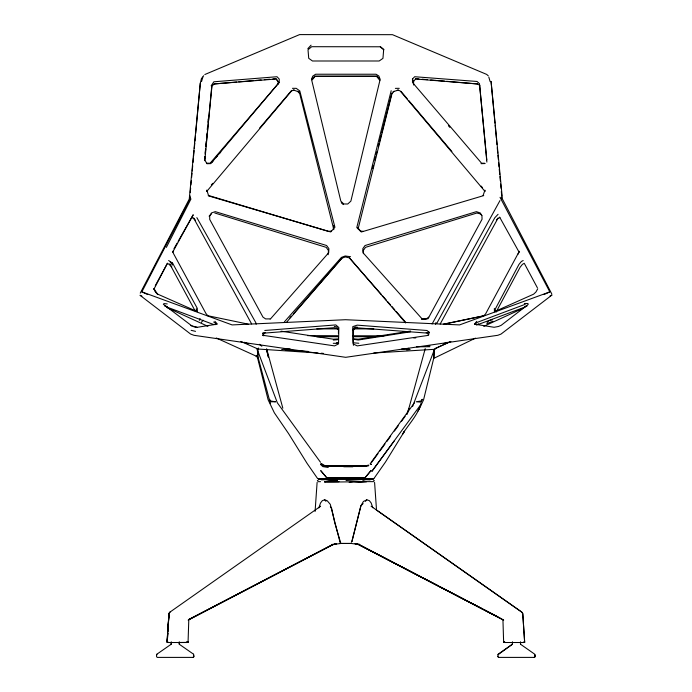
<?xml version="1.0" encoding="UTF-8"?>
<svg xmlns="http://www.w3.org/2000/svg" width="692" height="692" viewBox="0 0 692 692"><rect width="100%" height="100%" fill="white"/><g stroke="black" fill="none" stroke-linecap="round" stroke-linejoin="round"><path stroke-width="1.04" d="M196.277 311.512L196.303 308.779M338.423 333.561L338.483 329.288L334.331 327.688L262.692 333.233L263.764 335.854M156.876 654.208L171.209 644.217L171.175 642.072M171.209 644.217L171.27 642.072M353.577 328.648L353.318 338.838L358.37 339.21L410.624 331.061M512.435 642.072L512.374 644.217L498.128 654.208L497.894 656.665M512.521 642.072L512.469 644.217L497.894 654.814M278.072 84.208L278.149 81.613L276.082 78.663L272.882 78.94M450.786 341.424L435.121 348.604L433.875 351.285L433.901 358.3L475.473 338.128M188.06 642.288L187.004 641.743L188.06 642.288L188.786 619.902M524.64 642.306L522.789 613.752L522.01 612.299L376.387 509.961M167.784 633.292L167.343 640.654L167.801 633.171M167.914 631.182L168.986 613.302L170.258 611.858M167.931 631.035L168.917 615.024L167.014 642.28L168.372 642.513M315.085 511.431L317.109 482.411M328.155 254.725L328.475 250.59L326.226 247.355L214.814 213.015M494.356 308.381L494.434 311.685L495.23 311.037L495.394 308.848L518.931 264.456L521.396 261.446L523.195 260.538M204.901 156.427L204.529 160.708L204.962 156.435M205.187 153.209L205.559 148.927M205.844 145.718L206.216 141.436M206.597 137.154L206.873 133.937M207.254 129.655L207.436 127.518M207.911 122.164L208.188 118.946M189.556 199.979L189.954 195.689M190.248 192.471L190.646 188.181M190.94 184.963L191.338 180.673M191.632 177.455L192.021 173.164M192.22 171.019L192.713 165.656M193.016 162.447L193.405 158.157M193.604 156.011L194.097 150.648M194.296 148.503L194.789 143.14M194.988 140.995L195.481 135.632M195.68 133.487L200.317 83.075L201.45 78.568L203.69 75.722M200.317 83.075L189.245 199.123L140.251 293.166M205.178 154.299L205.706 148.953M205.922 146.816L211.986 85.894L214.286 83.94L236.664 82.028M333.336 228.853L333.786 225.445M190.3 196.952L189.807 199.374L141.851 291.86L147.69 294.55M435.553 324.254L435.917 322.593M518.792 251.62L518.247 254.007L519.329 251.282L485.611 313.865L483.717 315.812L443.676 324.254M391.179 90.713L356.787 227.564L361.31 232.002L483.734 195.594M358.119 228.801L391.966 93.714L394.059 91.24M372.711 168.45L373.507 165.31M374.839 160.077L375.635 156.937M376.163 154.844L376.958 151.704M378.29 146.47L379.086 143.331M379.614 141.237L381.205 134.957M381.742 132.864L391.836 93.091M408.116 411.16L425.234 348.604M187.904 642.263L188.042 641.787M215.61 324.678L215.921 323.605L213.681 322.022M201.528 81.604L202.851 77.132M407.017 414.396L408.842 408.341M504.702 641.743L503.638 642.288L503.802 641.778M483.085 195.542L484.91 190.179L485.023 191.459L400.054 90.834L397.295 90.072M421.246 402.986C417.977 414.949 408.851 424.032 402.45 434.325L404.491 431.22L385.461 462.074L373.81 478.7L369.121 478.717M418.063 411.013L418.695 409.188M496.095 312.118L520.064 267.32L522.382 264.379L524.259 263.297L537.364 287.734M412.527 406.611L434.429 349.572L433.789 358.006L423.556 399.846L418.885 409.759M199.331 320.361L200.075 318.476M504.503 641.743L504.269 642.297L503.664 641.787M311.417 79.372L312.784 76.12L315.638 74.226L375.998 74.234L378.809 75.956L380.245 79.476M216.302 337.99L257.571 356.761L257.96 349.019L317.983 353.015M433.875 351.285L435.121 348.604L450.691 341.476M166.357 247.381L191.001 198.881M153.832 289.325L167.429 263.289L170.457 265.304L195.153 310.933M155.293 285.666L167.429 263.289M156.548 654.814L156.963 654.208M440.173 324.02L497.634 218.836L499.849 217.452M172.576 252.346L193.224 214.762L178.129 241.344M432.076 324.029L499.979 200.55M436.86 323.19L494.806 217.746L498.076 214.304M537.736 288.763L535.963 291.981L533.618 294.178L494.434 311.685M173.96 248.713L177.091 243.186M406.887 413.773L407.873 412.103M370.307 463.701L371.301 464.367L370.307 463.701L371.215 462.247L414.413 402.822M270.382 403.41L258.029 357.159L257.32 349.728L258.445 347.998M256.879 356.146L258.548 353.681M256.87 355.731L258.047 354.079M320.033 506.276L318.865 507.893L320.508 503.015L322.342 500.645L324.669 499.797L327.238 500.766L330.292 504.33L340.187 542.848L340.845 543.479L350.948 543.479M371.734 462.23L378.031 453.571M379.925 450.976L384.968 444.048M386.854 441.453L390.643 436.254M394.423 431.055L398.203 425.865M401.351 421.532L405.131 416.333M421.489 403.661L371.872 471.364L394.146 441.038M413.617 85.021L413.565 81.569L415.762 78.654L418.954 78.931M524.354 303.485L527.944 303.52L528.204 304.445L501.164 325.327L498.448 326.486L494.097 327.281L474.582 324.159L476.702 321.365M328.242 467.472L322.792 466.59L320.552 464.47L321.313 463.484L325.24 465.898L338.224 466.071L324.643 465.95M496.38 220.134L498.102 217.98M201.415 322.334L203.111 320.232M279.231 82.426L210.783 163.615L206.917 163.727L204.884 160.016L211.899 84.753L213.828 81.786L277.008 76.725L279.213 79.035L279.231 82.426L210.126 163.208L206.899 163.182M211.311 184.998L212.703 183.354M259.5 128.245L291.626 90.401M211.657 162.637L213.058 161.011M215.852 157.741L217.245 156.107M219.347 153.659L220.739 152.024M286.384 322.455L341.986 258.116L345.42 256.957L349.408 257.891L381.292 294.377M289.887 317.844L291.297 316.227M293.408 313.805L341.986 258.116M311.538 79.762L314.756 76.111L377.01 76.085L379.579 79.234M270.174 319.263L328.674 252.762L328.899 248.662L326.607 245.504L215.264 211.64L211.423 212.972L209.693 215.982L209.728 219.459L262.96 317.1L265.642 318.925L269.776 318.882M284.36 321.901L341.407 257.407L345.196 255.979L350.567 256.723M262.493 335.49L264.664 333.094M307.836 48.656L311.063 45.162M484.685 163.251L481.58 163.208L412.501 82.495L412.475 79.052L414.655 76.725L477.039 81.466L479.478 83.697L486.805 159.982M487.107 322.429L488.794 320.699L492.202 319.816M193.085 657.4L193.812 656.665L193.483 654.208M534.336 657.4L535.063 656.665L534.734 654.208L520.488 644.217L520.436 642.072M363.127 503.568L360.904 505.809L351.865 541.654L360.904 505.809L363.412 501.458L366.829 499.832L369.32 500.619L371.172 502.972L372.798 507.729M365.35 501.328L366.829 499.832M209.105 216.181L211.562 213.785M351.51 542.848L350.853 543.479L340.265 543.471L340.749 543.479M353.491 328.44L354.97 327.057L357.435 327.221M320.552 464.47L321.434 463.709M353.015 330.067L356.034 327.748L427.128 333.094L429.239 332.29L426.973 330.491L357.193 325.145L352.782 326.624L353.188 343.941L357.236 345.896L428.512 335.335L429.239 332.29L426.168 332.567M167.819 641.7L167.014 642.28L168.909 613.752L169.687 612.299L320.604 506.233M428.729 317.17L426.099 318.995L422.103 318.9L363.084 252.814L362.79 248.696L365.021 245.539L476.381 211.657L480.265 212.954L481.935 215.731L482.056 219.243L428.019 318.752L421.454 319.315M474.582 324.159L477.558 322.23L525.263 304.29M476.641 325.076L478.509 323.865M211.103 85.756L214.286 83.94L276.065 79.009L278.149 81.613M188.89 619.53L332.644 544.518L340.845 543.479L334.738 522.771L331.598 508.179L330.335 506.656M188.163 620.153L332.705 544.742L336.096 543.782L332.921 544.604L188.786 619.487M543.981 294.576L549.82 291.886L500.039 197.306M523.749 307.983L483.777 326.33M550.079 295.891L552.026 295L500.999 334.098L497.842 335.291L345.689 357.314L193.985 335.309L190.577 334.028L140.009 295.276L141.912 296.15M447.326 342.289L443.589 343.699M204.832 74.52L299.593 34.6L392.468 34.678L486.692 74.416L488.275 75.843M492.912 321.27L486.77 323.674M502.911 619.487L503.655 620.032L359.001 544.742L355.446 543.756L359.563 544.301M478.146 324.505L525.721 306.781M549.82 291.886L459.557 324.92L345.507 319.713L232.105 324.92L141.851 291.86M393.03 91.751L398.635 89.986M428.08 346.052L429.81 345.524M373.87 481.649C357.409 481.52 340.922 482.246 324.531 481.866L328.985 480.551L337.341 480.577M338.353 342.479L336.381 343.05L338.276 343.293M294.377 90.072L291.643 90.834L206.631 191.563L206.83 190.101L208.517 195.473L328.415 231.387L331.278 231.007M364.528 466.183L368.957 465.059M332.999 544.604L336.554 543.704M262.692 333.233L265.512 332.558M363.127 466.425L367.694 465.396M281.679 349.512L290.121 348.95M443.633 324.15L483.717 315.812M524.501 306.565L527.044 306.046M523.316 642.513L524.692 642.28L522.711 613.302L521.439 611.858L371.094 506.233M193.786 326.814L197.142 327.333L217.383 324.072L214.875 321.313M410.382 331.814L358.231 340.014L353.724 339.288M349.175 482.367L353.638 481.744L359.84 482.367L366.544 481.77L362.833 480.559M406.567 349.867L410.071 349.469L401.645 348.958M238.792 81.846L253.704 80.575M255.832 80.393L261.161 79.935M264.361 79.666L269.69 79.208M333.302 340.04L337.618 339.694M264.776 330.473L335.793 324.92L338.838 327.524L338.535 343.907L334.539 345.888L263.254 335.352M346.026 480.507L362.002 479.469M373.758 353.015L434.42 349.322M503.793 642.263L504.442 642.219M338.258 338.89L333.276 339.192L281.073 331.183M429.94 346.701L416.575 346.822M321.538 479.885L328.968 479.478M413.764 337.955L415.797 337.878M481.009 163.675L485.092 163.546M358.837 343.258L353.361 342.8L353.283 328.743M395.366 88.368L399.267 88.325M358.638 478.354L334.115 478.276M324.531 481.866L338.976 481.693M323.839 478.7L364.831 478.008L370.921 470.681L364.831 478.008L326.918 477.982L320.828 470.742L326.918 477.982L367.867 478.7M354.953 466.131L364.442 466.053L323.726 465.915M178.666 642.513L187.117 642.461L178.917 642.496M353.577 466.071L364.442 466.053M373.057 478.7L373.81 478.7L344.305 477.99L318.381 478.7M317.343 480.533L318.078 480.533M373.628 480.542L374.355 480.542M316.78 328.882L338.31 328.89M354.451 328.89L373.818 328.899M316.728 336.727L338.327 336.71M353.456 336.701L375.064 336.684M323.891 466.053L368.205 466.053M318.744 479.444L372.953 479.444M340.179 543.479L351.51 543.479L359.062 544.518M167.775 642.513L187.065 642.513M504.624 642.513L523.896 642.513M498.525 657.4L534.423 657.4L535.15 656.665L535.063 654.814M320.24 478.7L317.706 478.7L307.118 463.441L288.607 433.65L274.335 412.787L268.141 399.846L257.588 358.015M307.533 335.629L337.722 335.715M352.808 335.758L384.069 335.854M343.76 466.754L352.833 466.789M318.813 478.7L322.87 478.708M292.431 88.325L296.245 88.342L299.792 90.929L334.937 227.261L330.707 231.967L208.223 195.801M317.801 481.649L320.552 481.693M333.259 343.293L338.224 343.396M329.703 479.469L337.532 479.885M362.729 479.478L370.168 479.885M285.156 349.892L308.312 351.432M321.192 353.231L323.337 353.37M415.624 79.009L477.523 83.957L479.902 85.462M422.155 79.199L427.474 79.658M430.666 79.935L435.995 80.393M438.123 80.575L444.515 81.12M446.643 81.31L477.523 83.957M167.239 303.926L164.021 303.572L163.347 304.281L192.194 326.148M363.326 231.379L360.394 230.998L357.807 227.677M164.627 306.037L167.196 306.565M248.264 324.159L207.773 315.716L205.922 313.467L173.389 253.358L172.965 251.187M191.139 330.335L195.533 331.347M355.005 543.696L358.698 544.604L503.542 620.144L502.807 619.53M190.603 325.482L197.142 327.333M322.429 465.188L325.776 466.148M248.099 343.69L244.371 342.289M334.322 326.339L336.745 327.065L338.128 329.323M495.23 311.037L496.138 311.339M293.252 89.917L298.84 91.95M166.253 306.833L214.062 324.669M332.143 544.301L332.921 544.604M156.158 292.707L157.421 294.022L197.376 311.642L197.315 308.398L172.637 263.228L168.623 260.503M167.153 307.689L207.929 326.33M240.851 341.398L257.96 349.019L256.957 348.638L257.519 350.022M172.637 263.228L170.232 262.043L172.516 265.036M299.048 91.932L297.621 91.223L299.74 93.723L333.838 229.701M358.776 544.604L469.505 602.135M471.416 603.121L497.185 616.511M360.022 545.019L420.39 576.523M422.31 577.526L437.647 585.527M439.558 586.531L465.431 600.033M467.351 601.028L482.687 609.029M484.599 610.033L499.935 618.034M191.684 217.383L194.106 218.914L251.611 323.908M258.029 357.159L256.248 356.017L256.325 356.968M179.176 642.072L179.237 644.217L193.57 654.208L193.898 656.665L193.172 657.4L157.274 657.4L156.548 656.665L156.634 654.814M523.879 641.7L524.692 642.28M259.362 344.305L261.844 346.234M380.332 46.606L383.852 49.539M341.251 202.73L343.275 204.581M155.518 292.007L157.958 294.481M497.799 656.665L498.621 657.4M481.857 215.446L480.36 213.906L476.874 213.024L365.532 247.329L363.239 250.556L363.447 253.661M427.128 333.094L428.504 334.677M382.702 295.994L386.248 300.051M387.667 301.677L390.496 304.913M391.914 306.539L394.751 309.782M396.161 311.4L405.374 321.944M349.408 257.891L405.668 322.974M448.416 125.728L449.809 127.354M400.962 91.335L407.242 98.757M408.635 100.401L451.876 151.496M481.174 186.105L482.566 187.757M324.669 499.797L325.932 501.319M195.326 220.142L193.587 217.954L194.106 218.914M171.806 266.982L169.488 264.041L170.457 265.304M408.349 348.249L408.885 348.924M320.483 462.265L277.336 402.796L257.32 349.728M157.421 294.022L153.909 288.564L154.904 291.393M196.848 217.617L255.78 322.602L256.178 324.245M475.482 323.588L476.087 324.669M499.598 217.072L518.879 251.767M551.792 293.97L502.418 199.028L491.069 81.431L494.953 123.115M412.475 79.052L413.565 81.569M488.812 77.106L490.109 81.518M266.628 348.733L282.838 408.193M266.878 350.87L268.409 357.15L266.818 350.809M479.703 85.851L486.874 162.075M495.152 125.252L496.346 138.08M496.545 140.216L496.942 144.498M497.237 147.699L497.738 153.044M497.937 155.181L498.335 159.454M498.638 162.663L499.036 166.936M499.235 169.082L499.728 174.419M499.927 176.564L500.325 180.837M500.627 184.046L501.025 188.319M501.319 191.52L501.717 195.801M374.588 482.411L376.543 510.359M501.406 196.978L501.544 199.261M502.963 620.594L503.638 642.288M353.257 339.218L353.43 345.317M520.522 642.072L520.574 644.217M179.271 642.072L179.323 644.217M383.671 49.677L382.953 58.362L379.181 60.991L312.481 61L308.718 58.31L308.018 49.737L311.729 46.701L380.107 46.779L383.671 49.677M379.925 80.359L350.87 201.138L347.747 204.002L343.734 203.967L340.827 201.13L311.772 80.454L315.042 76.466L376.578 76.423L379.925 80.359M422.181 399.362L421.497 400.91L416.229 401.775L420.797 402.078L422.181 399.362M275.477 401.775L270.71 401.775L269.517 399.362L270.209 400.91L275.477 401.775"/></g></svg>
